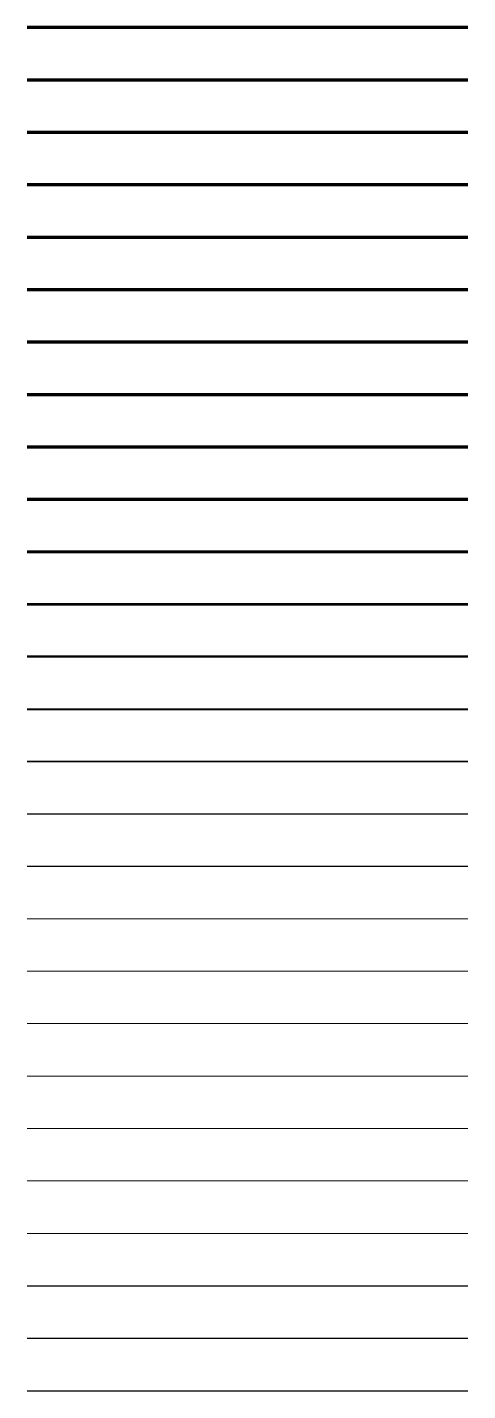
# Model space of a CAD drawing. Header units: millimetres. Extents: x 0 to 420, y 0 to 1300.
import ezdxf

# ---------------------------------------------------------------- set-up
doc = ezdxf.new("R2010")
doc.units = ezdxf.units.MM

msp = doc.modelspace()

# ---------------------------------------------------------------- linework, layer by layer
at = {"lineweight": 211}
msp.add_line((0, 1300), (419.9, 1300), dxfattribs=at)
at = {"lineweight": 200}
msp.add_line((0, 1250), (419.9, 1250), dxfattribs=at)
at = {"lineweight": 158}
msp.add_line((0, 1200), (419.9, 1200), dxfattribs=at)
at = {"lineweight": 140}
msp.add_line((0, 1150), (419.9, 1150), dxfattribs=at)
at = {"lineweight": 120}
msp.add_line((0, 1100), (419.9, 1100), dxfattribs=at)
at = {"lineweight": 106}
msp.add_line((0, 1050), (419.9, 1050), dxfattribs=at)
at = {"lineweight": 100}
msp.add_line((0, 1000), (419.9, 1000), dxfattribs=at)
at = {"lineweight": 90}
msp.add_line((0, 950), (419.9, 950), dxfattribs=at)
at = {"lineweight": 80}
msp.add_line((0, 900), (419.9, 900), dxfattribs=at)
at = {"lineweight": 70}
msp.add_line((0, 850), (419.9, 850), dxfattribs=at)
at = {"lineweight": 60}
msp.add_line((0, 800), (419.9, 800), dxfattribs=at)
at = {"lineweight": 53}
msp.add_line((0, 750), (419.9, 750), dxfattribs=at)
at = {"lineweight": 50}
msp.add_line((0, 700), (419.9, 700), dxfattribs=at)
at = {"lineweight": 40}
msp.add_line((0, 650), (419.9, 650), dxfattribs=at)
at = {"lineweight": 35}
msp.add_line((0, 600), (419.9, 600), dxfattribs=at)
at = {"lineweight": 30}
msp.add_line((0, 550), (419.9, 550), dxfattribs=at)
at = {"lineweight": 25}
msp.add_line((0, 500), (419.9, 500), dxfattribs=at)
at = {"lineweight": 20}
msp.add_line((0, 450), (419.9, 450), dxfattribs=at)
at = {"lineweight": 18}
msp.add_line((0, 400), (419.9, 400), dxfattribs=at)
at = {"lineweight": 15}
msp.add_line((0, 350), (419.9, 350), dxfattribs=at)
at = {"lineweight": 13}
msp.add_line((0, 300), (419.9, 300), dxfattribs=at)
at = {"lineweight": 9}
msp.add_line((0, 250), (419.9, 250), dxfattribs=at)
at = {"lineweight": 5}
msp.add_line((0, 200), (419.9, 200), dxfattribs=at)
at = {"lineweight": 0}
msp.add_line((0, 150), (419.9, 150), dxfattribs=at)
at = {"lineweight": -3}
msp.add_line((0, 100), (419.9, 100), dxfattribs=at)
at = {"lineweight": -2}
msp.add_line((0, 50), (419.9, 50), dxfattribs=at)
msp.add_line((0, 0), (419.9, 0))

doc.saveas('drawing.dxf')
